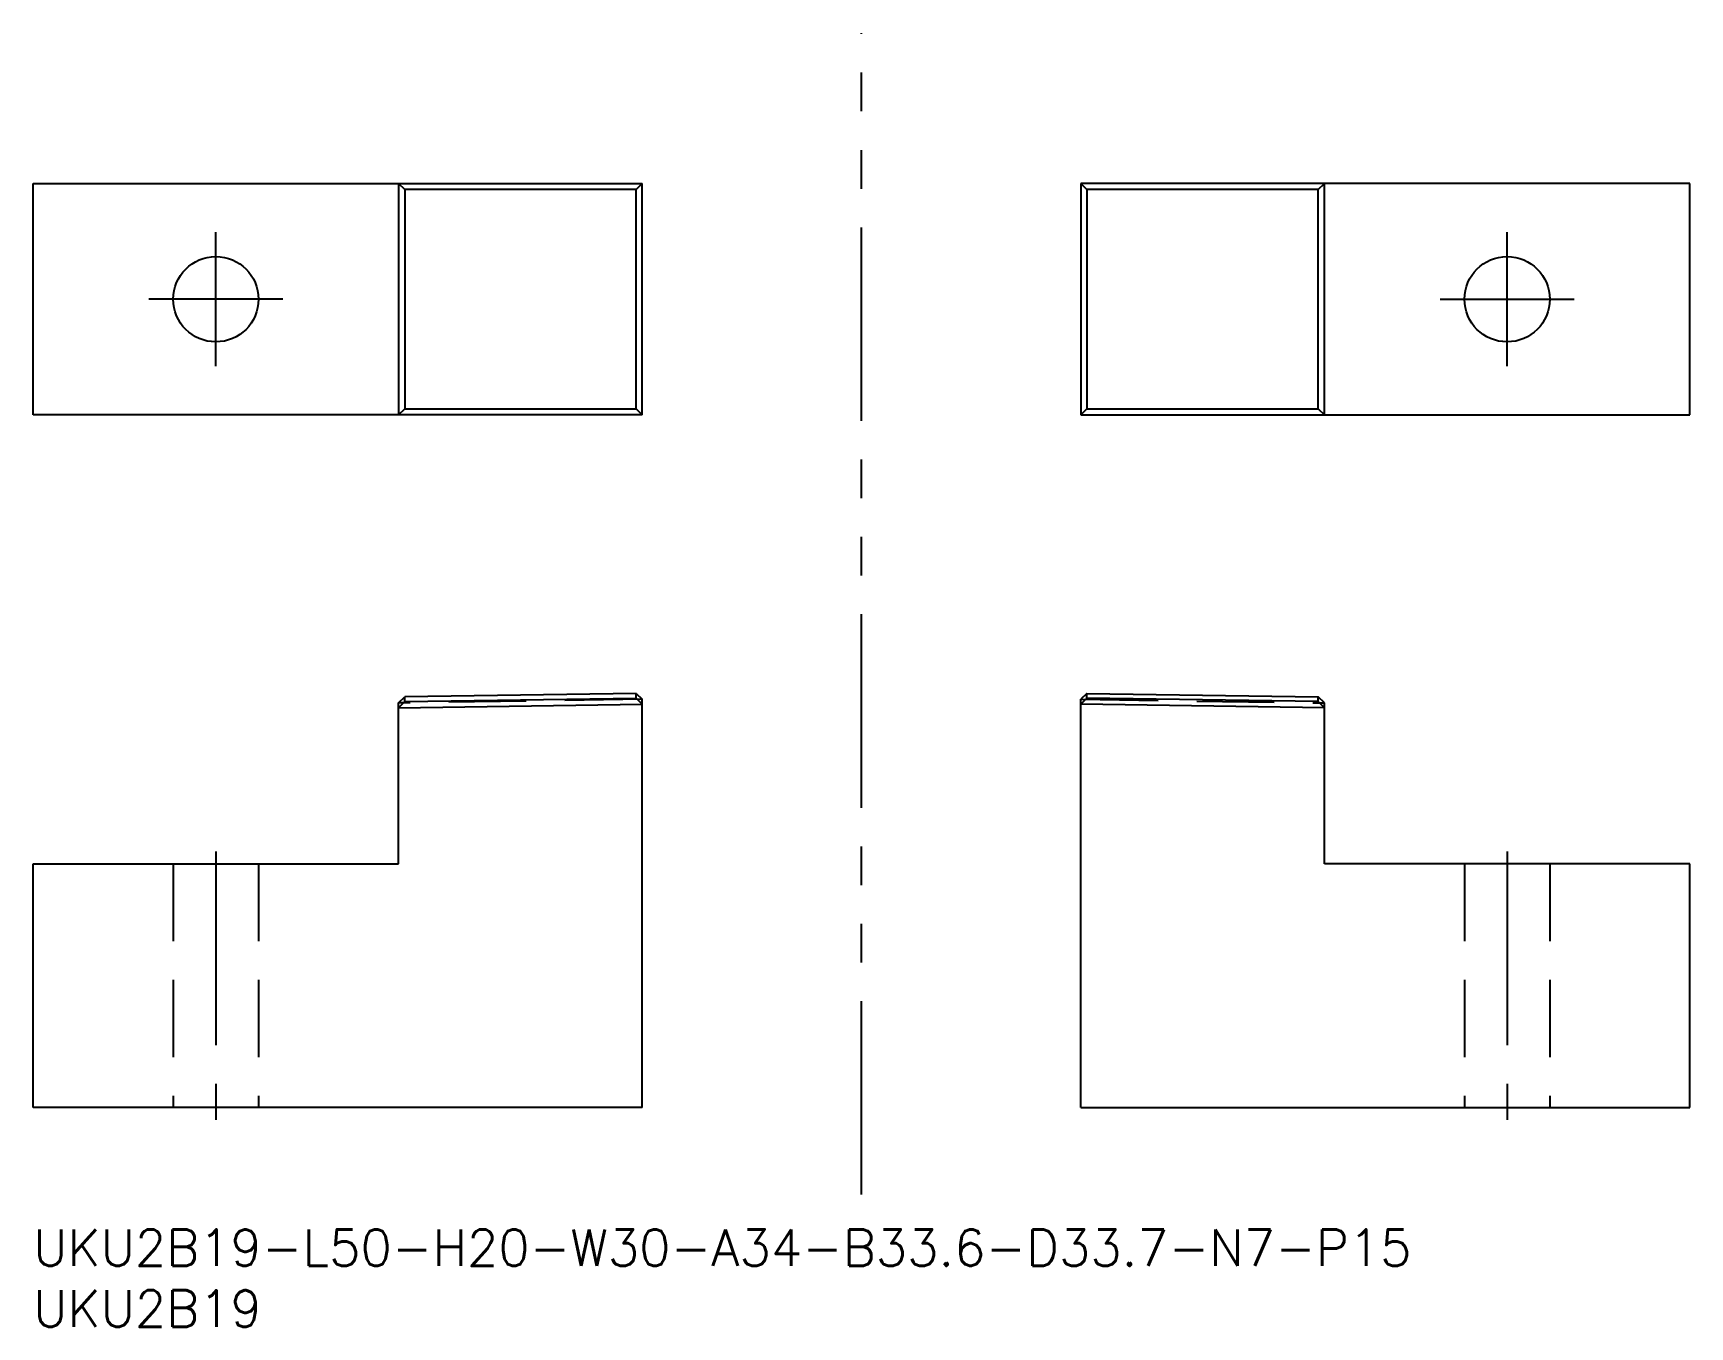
# Model space of a CAD drawing. Extents: x 0 to 136, y -8 to 98.
import ezdxf

# ---------------------------------------------------------------- set-up
doc = ezdxf.new("R2010")
doc.units = 0
doc.header["$LTSCALE"] = 0.5
for name, pattern in [('CENTER', [50.8, 31.75, -6.35, 6.35, -6.35]), ('DASHED', [19.05, 12.7, -6.35]), ('PHANTOM', [63.5, 31.75, -6.35, 6.35, -6.35, 6.35, -6.35])]:
    doc.linetypes.add(name, pattern=pattern)
for name, color, linetype in [('MSM_CENTER', 1, 'CENTER'), ('MSM_CONTINUOUS', 7, 'CONTINUOUS'), ('MSM_DASHED', 4, 'DASHED'), ('MSM_IMAGINARY', 6, 'PHANTOM'), ('MSM_PART_NUMBER', 7, 'CONTINUOUS')]:
    doc.layers.add(name, color=color, linetype=linetype)
doc.styles.get("Standard").update_dxf_attribs({"font": 'txt.shx', "height": 3, "bigfont": 'bigfont.shx'})

msp = doc.modelspace()

# ---------------------------------------------------------------- linework, layer by layer
at = {"layer": 'MSM_CENTER'}
for p, q in [((15, 70.83), (15, 81.83)), ((121, 70.83), (121, 81.83)), ((20.5, 76.33), (9.5, 76.33)), ((115.5, 76.33), (126.5, 76.33)), ((15, 31), (15, 9)), ((121, 31), (121, 9))]:
    msp.add_line(p, q, dxfattribs=at)
at = {"layer": 'MSM_CONTINUOUS'}
for p, q in [((0, 66.83), (0, 85.83)), ((0, 85.83), (50, 85.83)), ((30.5, 85.33), (30, 85.83)), ((30, 85.83), (30, 66.83)), ((49.5, 85.33), (50, 85.83)), ((50, 66.83), (50, 85.83)), ((136, 85.83), (86, 85.83)), ((86.5, 85.33), (86, 85.83)), ((86, 85.83), (86, 66.83)), ((105.5, 85.33), (106, 85.83)), ((106, 66.83), (106, 85.83)), ((136, 66.83), (136, 85.83)), ((30.5, 85.33), (30.5, 67.33)), ((49.5, 85.33), (30.5, 85.33)), ((49.5, 67.33), (49.5, 85.33)), ((86.5, 85.33), (86.5, 67.33)), ((105.5, 85.33), (86.5, 85.33)), ((105.5, 67.33), (105.5, 85.33)), ((50, 66.83), (0, 66.83)), ((30, 66.83), (30.5, 67.33)), ((30.5, 67.33), (49.5, 67.33)), ((49.5, 67.33), (50, 66.83)), ((86, 66.83), (86.5, 67.33)), ((86, 66.83), (136, 66.83)), ((86.5, 67.33), (105.5, 67.33)), ((105.5, 67.33), (106, 66.83)), ((30, 43.2), (30.5, 43.7)), ((49.5, 43.98), (30.5, 43.7)), ((30.5, 43.32), (30.5, 43.7)), ((30.5, 43.32), (49.5, 43.6)), ((49.5, 43.6), (49.5, 43.98)), ((49.5, 43.98), (50, 43.5)), ((50, 43.1), (49.5, 43.6)), ((86.5, 43.98), (86, 43.5)), ((86, 43.1), (86.5, 43.6)), ((86.5, 43.98), (105.5, 43.7)), ((86.5, 43.6), (86.5, 43.98)), ((105.5, 43.32), (86.5, 43.6)), ((106, 43.2), (105.5, 43.7)), ((105.5, 43.32), (105.5, 43.7)), ((30, 42.8), (30.5, 43.32)), ((30, 30), (30, 43.2)), ((30, 42.8), (50, 43.1)), ((50, 10), (50, 43.5)), ((86, 10), (86, 43.5)), ((106, 42.8), (86, 43.1)), ((106, 42.8), (105.5, 43.32)), ((106, 30), (106, 43.2)), ((0, 10), (0, 30)), ((0, 30), (30, 30)), ((136, 30), (106, 30)), ((136, 10), (136, 30)), ((50, 10), (0, 10)), ((86, 10), (136, 10))]:
    msp.add_line(p, q, dxfattribs=at)
for centre in [(15, 76.33), (121, 76.33)]:
    msp.add_circle(centre, 3.5, dxfattribs=at)
at = {"layer": 'MSM_DASHED'}
for p, q in [((50, 43.5), (30, 43.2)), ((86, 43.5), (106, 43.2)), ((11.5, 30), (11.5, 10)), ((18.5, 30), (18.5, 10)), ((117.5, 30), (117.5, 10)), ((124.5, 30), (124.5, 10))]:
    msp.add_line(p, q, dxfattribs=at)
at = {"layer": 'MSM_IMAGINARY'}
msp.add_line((68, 2.85), (68, 98.17), dxfattribs=at)

# ---------------------------------------------------------------- texts
at = {"layer": 'MSM_PART_NUMBER'}
for s, p in [('UKU2B19-L50-H20-W30-A34-B33.6-D33.7-N7-P15', (0, -3)), ('UKU2B19', (0, -8))]:
    msp.add_text(s, height=3, dxfattribs=at).set_placement(p)

doc.saveas('drawing.dxf')
